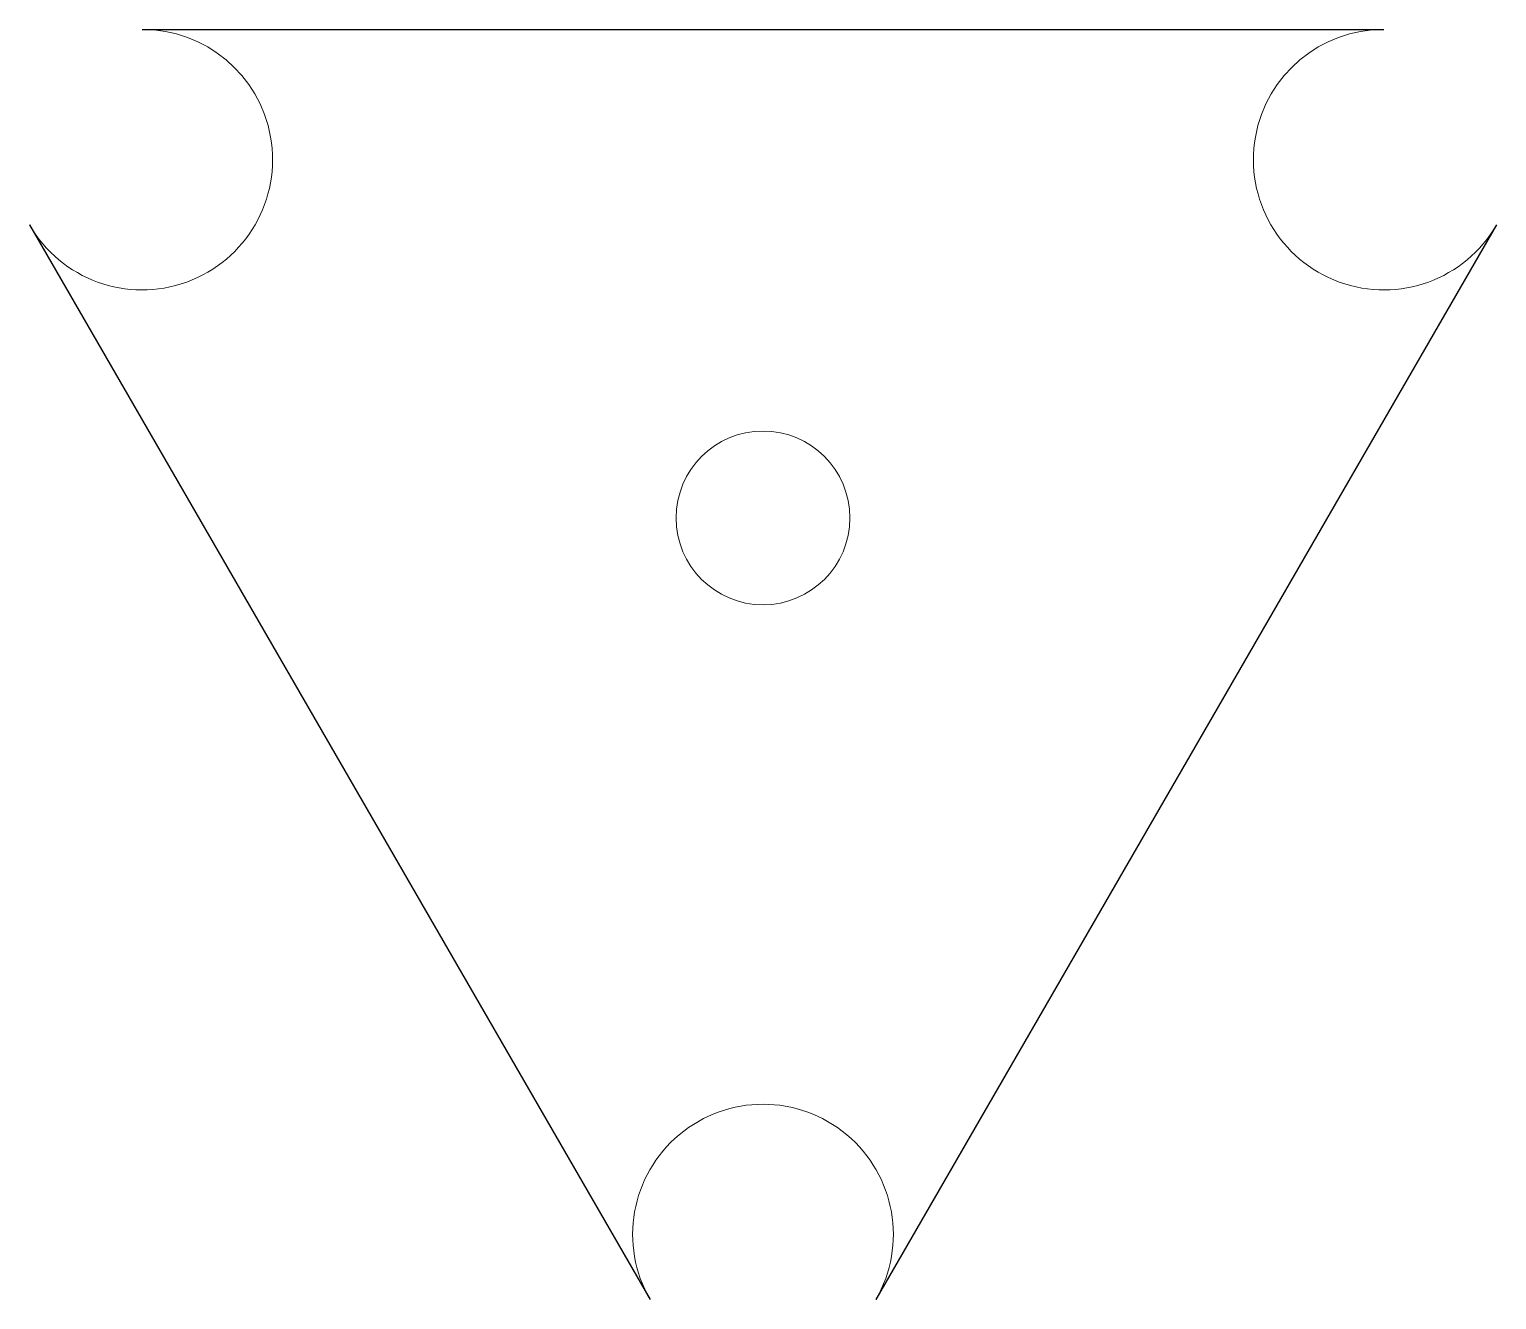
# Model space of a CAD drawing. Header units: millimetres. Extents: x -16.9 to 16.9, y -18 to 11.2.
import ezdxf

# ---------------------------------------------------------------- set-up
doc = ezdxf.new("R2010")
doc.units = ezdxf.units.MM

msp = doc.modelspace()

# ---------------------------------------------------------------- linework, layer by layer
for p, q in [((-14.289, 11.25), (14.289, 11.25)), ((-16.887, 6.75), (-2.598, -18)), ((16.887, 6.75), (2.598, -18))]:
    msp.add_line(p, q)
at = {"color": 7, "linetype": 'Continuous', "lineweight": 15}
msp.add_circle((0, 0), 2, dxfattribs=at)
for centre, start, end in [((-14.289, 8.25), 210, 90), ((14.289, 8.25), 90, 330), ((0, -16.5), 330, 210)]:
    msp.add_arc(centre, 3, start, end, dxfattribs=at)

doc.saveas('drawing.dxf')
